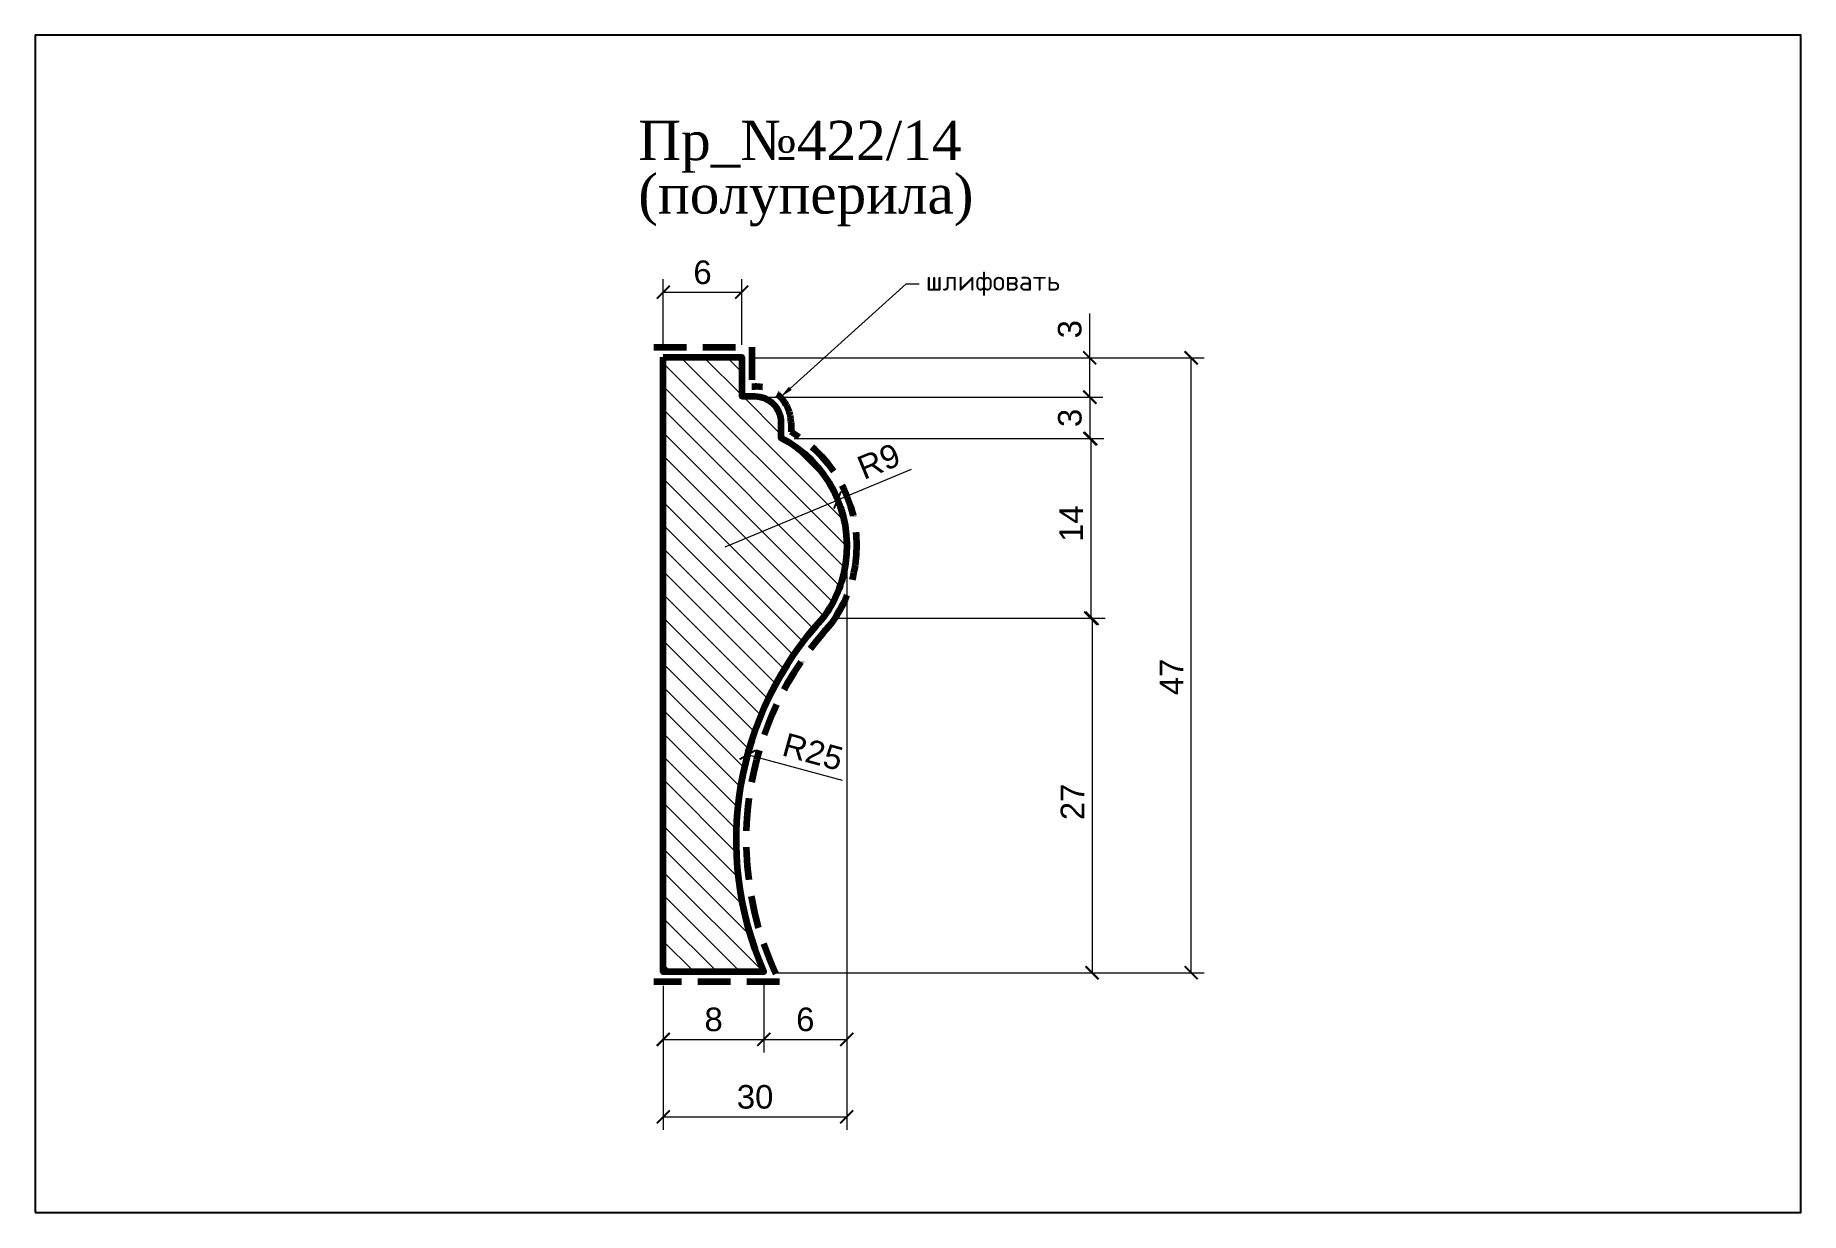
# Model space of a CAD drawing. Header units: inches. Extents: x -337 to -202, y 4027 to 4117.
import ezdxf
from ezdxf import colors
from ezdxf.entities.mleader import LeaderData, LeaderLine
from ezdxf.math import Vec2, Vec3

# ---------------------------------------------------------------- set-up
doc = ezdxf.new("R2010")
doc.units = ezdxf.units.IN
doc.header["$MEASUREMENT"] = 0
doc.linetypes.add('HIDDEN', pattern=[0.375, 0.25, -0.125])
doc.layers.add('Outside panel', color=7, linetype='Continuous', lineweight=18, true_color=0x7f5e57)
doc.layers.add('линия 50', color=1, linetype='Continuous', lineweight=140)
doc.layers.add('служебный слой РАЗМЕРЫ', color=7, linetype='Continuous', lineweight=9)
doc.layers.add('размеры в модели', color=7, linetype='Continuous')
doc.styles.add('ELECT', font='times.ttf')
doc.styles.get("Standard").update_dxf_attribs({"font": 'arial.ttf'})
doc.styles.add('ЕСКД профили текст', font='isocpeur.ttf')
doc.dimstyles.new('M_1', dxfattribs={"dimtxt": 1.8, "dimasz": 1, "dimexe": 1, "dimexo": 1, "dimgap": 0.6, "dimtad": 1, "dimdec": 0, "dimdsep": 46, "dimtxsty": 'Standard', "dimblk": 'ARCHTICK', "dimcen": -5, "dimclrd": 7, "dimclre": 7, "dimclrt": 7, "dimadec": 0, "dimazin": 0, "dimtfac": 1, "dimtdec": 0, "dimtmove": 0, "dimatfit": 3, "dimfxl": 1, "dimtolj": 1, "dimtzin": 0, "dimlwd": 5, "dimlwe": 5, "dimarcsym": 0})

# ---------------------------------------------------------------- blocks, each defined once
blk = doc.blocks.new('_ArchTick')
at = {"color": 0, "linetype": 'ByBlock', "const_width": 0.15}
blk.add_lwpolyline([(-0.5, -0.5), (0.5, 0.5)], dxfattribs=at)
blk = doc.blocks.new('*D12')
at = {"layer": 'Defpoints', "color": 0, "ltscale": 1000, "transparency": 16777216}
for p in [(-274.85, 4078.32), (-288.88, 4045.7), (-274.85, 4034.68)]:
    blk.add_point(p, dxfattribs=at)
at = {"layer": 'размеры в модели', "color": 7, "lineweight": 5, "ltscale": 1000, "transparency": 16777216}
for p, q in [((-274.85, 4077.32), (-274.85, 4033.68)), ((-288.88, 4044.7), (-288.88, 4033.68)), ((-288.88, 4034.68), (-274.85, 4034.68))]:
    blk.add_line(p, q, dxfattribs=at)
at = {"layer": 'размеры в модели', "color": 7, "lineweight": 5, "ltscale": 1000, "transparency": 16777216, "rotation": 180}
blk.add_blockref('_ArchTick', (-288.88, 4034.68), dxfattribs=at)
at = {"layer": 'размеры в модели', "color": 7, "lineweight": 5, "ltscale": 1000, "transparency": 16777216}
blk.add_blockref('_ArchTick', (-274.85, 4034.68), dxfattribs=at)
at = {"layer": 'размеры в модели', "color": 7, "ltscale": 1000, "transparency": 16777216, "insert": (-281.86, 4036.2), "char_height": 1.8, "attachment_point": 5}
blk.add_mtext('\\A1;30', dxfattribs=at)
blk = doc.blocks.new('*D11')
at = {"layer": 'Defpoints', "color": 0, "ltscale": 1000, "transparency": 16777216}
for p in [(-274.85, 4078.32), (-281.19, 4045.76), (-274.85, 4040.6)]:
    blk.add_point(p, dxfattribs=at)
at = {"layer": 'размеры в модели', "color": 7, "lineweight": 5, "ltscale": 1000, "transparency": 16777216}
for p, q in [((-274.85, 4077.32), (-274.85, 4039.6)), ((-281.19, 4044.76), (-281.19, 4039.6)), ((-281.19, 4040.6), (-274.85, 4040.6))]:
    blk.add_line(p, q, dxfattribs=at)
at = {"layer": 'размеры в модели', "color": 7, "lineweight": 5, "ltscale": 1000, "transparency": 16777216, "rotation": 180}
blk.add_blockref('_ArchTick', (-281.19, 4040.6), dxfattribs=at)
at = {"layer": 'размеры в модели', "color": 7, "lineweight": 5, "ltscale": 1000, "transparency": 16777216}
blk.add_blockref('_ArchTick', (-274.85, 4040.6), dxfattribs=at)
at = {"layer": 'размеры в модели', "color": 7, "ltscale": 1000, "transparency": 16777216, "insert": (-278.02, 4042.12), "char_height": 1.8, "attachment_point": 5}
blk.add_mtext('\\A1;6', dxfattribs=at)
blk = doc.blocks.new('*D10')
at = {"layer": 'Defpoints', "color": 0, "ltscale": 1000, "transparency": 16777216}
for p in [(-288.88, 4045.7), (-281.19, 4045.76), (-281.19, 4040.6)]:
    blk.add_point(p, dxfattribs=at)
at = {"layer": 'размеры в модели', "color": 7, "lineweight": 5, "ltscale": 1000, "transparency": 16777216}
for p, q in [((-288.88, 4044.7), (-288.88, 4039.6)), ((-281.19, 4044.76), (-281.19, 4039.6)), ((-288.88, 4040.6), (-281.19, 4040.6))]:
    blk.add_line(p, q, dxfattribs=at)
at = {"layer": 'размеры в модели', "color": 7, "lineweight": 5, "ltscale": 1000, "transparency": 16777216, "rotation": 180}
blk.add_blockref('_ArchTick', (-288.88, 4040.6), dxfattribs=at)
at = {"layer": 'размеры в модели', "color": 7, "lineweight": 5, "ltscale": 1000, "transparency": 16777216}
blk.add_blockref('_ArchTick', (-281.19, 4040.6), dxfattribs=at)
at = {"layer": 'размеры в модели', "color": 7, "ltscale": 1000, "transparency": 16777216, "insert": (-285.03, 4042.12), "char_height": 1.8, "attachment_point": 5}
blk.add_mtext('\\A1;8', dxfattribs=at)
blk = doc.blocks.new('*D9')
at = {"layer": 'Defpoints', "color": 0, "ltscale": 1000, "transparency": 16777216}
for p in [(-282.88, 4097.72), (-288.88, 4092.7), (-282.88, 4092.7)]:
    blk.add_point(p, dxfattribs=at)
at = {"layer": 'размеры в модели', "color": 7, "lineweight": 5, "ltscale": 1000, "transparency": 16777216}
for p, q in [((-288.88, 4093.7), (-288.88, 4098.72)), ((-282.88, 4093.7), (-282.88, 4098.72)), ((-288.88, 4097.72), (-282.88, 4097.72))]:
    blk.add_line(p, q, dxfattribs=at)
at = {"layer": 'размеры в модели', "color": 7, "lineweight": 5, "ltscale": 1000, "transparency": 16777216, "rotation": 180}
blk.add_blockref('_ArchTick', (-288.88, 4097.72), dxfattribs=at)
at = {"layer": 'размеры в модели', "color": 7, "lineweight": 5, "ltscale": 1000, "transparency": 16777216}
blk.add_blockref('_ArchTick', (-282.88, 4097.72), dxfattribs=at)
at = {"layer": 'размеры в модели', "color": 7, "ltscale": 1000, "transparency": 16777216, "insert": (-285.88, 4099.23), "char_height": 1.8, "attachment_point": 5}
blk.add_mtext('\\A1;6', dxfattribs=at)
blk = doc.blocks.new('*D8')
at = {"layer": 'Defpoints', "color": 0, "ltscale": 1000, "transparency": 16777216}
for p in [(-276.63, 4072.79), (-281.19, 4045.7), (-256.09, 4045.7)]:
    blk.add_point(p, dxfattribs=at)
at = {"layer": 'размеры в модели', "color": 7, "lineweight": 5, "ltscale": 1000, "transparency": 16777216}
for p, q in [((-275.63, 4072.79), (-255.09, 4072.79)), ((-256.09, 4072.79), (-256.09, 4045.7)), ((-280.19, 4045.7), (-255.09, 4045.7))]:
    blk.add_line(p, q, dxfattribs=at)
for p, rotation in [((-256.09, 4072.79), 90), ((-256.09, 4045.7), 270)]:
    blk.add_blockref('_ArchTick', p, dxfattribs=dict(at, rotation=rotation))
at = {"layer": 'размеры в модели', "color": 7, "ltscale": 1000, "transparency": 16777216, "insert": (-257.59, 4058.76), "char_height": 1.8, "attachment_point": 5, "rotation": 90}
blk.add_mtext('\\A1;27', dxfattribs=at)
blk = doc.blocks.new('*D7')
at = {"layer": 'Defpoints', "color": 0, "ltscale": 1000, "transparency": 16777216}
for p in [(-279.88, 4086.53), (-276.63, 4072.79), (-256.19, 4072.79)]:
    blk.add_point(p, dxfattribs=at)
at = {"layer": 'размеры в модели', "color": 7, "lineweight": 5, "ltscale": 1000, "transparency": 16777216}
for p, q in [((-278.88, 4086.53), (-255.19, 4086.53)), ((-256.19, 4086.53), (-256.19, 4072.79)), ((-275.63, 4072.79), (-255.19, 4072.79))]:
    blk.add_line(p, q, dxfattribs=at)
for p, rotation in [((-256.19, 4086.53), 90), ((-256.19, 4072.79), 270)]:
    blk.add_blockref('_ArchTick', p, dxfattribs=dict(at, rotation=rotation))
at = {"layer": 'размеры в модели', "color": 7, "ltscale": 1000, "transparency": 16777216, "insert": (-257.69, 4080.03), "char_height": 1.8, "attachment_point": 5, "rotation": 90}
blk.add_mtext('\\A1;14', dxfattribs=at)
blk = doc.blocks.new('*D6')
at = {"layer": 'Defpoints', "color": 0, "ltscale": 1000, "transparency": 16777216}
for p in [(-282.43, 4062.36), (-258.31, 4055.78)]:
    blk.add_point(p, dxfattribs=at)
at = {"layer": 'размеры в модели', "color": 7, "lineweight": 5, "ltscale": 1000, "transparency": 16777216}
blk.add_line((-275.18, 4060.39), (-282.43, 4062.36), dxfattribs=at)
at = {"layer": 'размеры в модели', "color": 7, "lineweight": 5, "ltscale": 1000, "transparency": 16777216, "rotation": 164.7269532609941}
blk.add_blockref('_ArchTick', (-282.43, 4062.36), dxfattribs=at)
at = {"layer": 'размеры в модели', "color": 7, "ltscale": 1000, "transparency": 16777216, "insert": (-277.44, 4062.58), "char_height": 1.8, "attachment_point": 5, "rotation": 344.727}
blk.add_mtext('\\A1;R25', dxfattribs=at)
blk = doc.blocks.new('*D5')
at = {"layer": 'Defpoints', "color": 0, "ltscale": 1000, "transparency": 16777216}
for p in [(-275.56, 4081.83), (-284.15, 4078.26)]:
    blk.add_point(p, dxfattribs=at)
at = {"layer": 'размеры в модели', "color": 7, "lineweight": 5, "ltscale": 1000, "transparency": 16777216}
for p in [(-269.92, 4084.17), (-284.15, 4078.26)]:
    blk.add_line(p, (-275.56, 4081.83), dxfattribs=at)
at = {"layer": 'размеры в модели', "color": 7, "lineweight": 5, "ltscale": 1000, "transparency": 16777216, "rotation": 202.5514345363652}
blk.add_blockref('_ArchTick', (-275.56, 4081.83), dxfattribs=at)
at = {"layer": 'размеры в модели', "color": 7, "ltscale": 1000, "transparency": 16777216, "insert": (-272.4, 4084.79), "char_height": 1.8, "attachment_point": 5, "rotation": 22.5514}
blk.add_mtext('\\A1;R9', dxfattribs=at)
blk = doc.blocks.new('*D4')
at = {"layer": 'Defpoints', "color": 0, "ltscale": 1000, "transparency": 16777216}
for p in [(-282.88, 4089.7), (-279.88, 4086.53), (-256.26, 4086.53)]:
    blk.add_point(p, dxfattribs=at)
at = {"layer": 'размеры в модели', "color": 7, "lineweight": 5, "ltscale": 1000, "transparency": 16777216}
for p, q in [((-281.88, 4089.7), (-255.26, 4089.7)), ((-256.26, 4089.7), (-256.26, 4086.53)), ((-278.88, 4086.53), (-255.26, 4086.53))]:
    blk.add_line(p, q, dxfattribs=at)
for p, rotation in [((-256.26, 4089.7), 90), ((-256.26, 4086.53), 270)]:
    blk.add_blockref('_ArchTick', p, dxfattribs=dict(at, rotation=rotation))
at = {"layer": 'размеры в модели', "color": 7, "ltscale": 1000, "transparency": 16777216, "insert": (-257.78, 4088.11), "char_height": 1.8, "attachment_point": 5, "rotation": 90}
blk.add_mtext('\\A1;3', dxfattribs=at)
blk = doc.blocks.new('*D3')
at = {"layer": 'Defpoints', "color": 0, "ltscale": 1000, "transparency": 16777216}
for p in [(-282.88, 4092.7), (-282.88, 4089.7), (-256.27, 4089.7)]:
    blk.add_point(p, dxfattribs=at)
at = {"layer": 'размеры в модели', "color": 7, "lineweight": 5, "ltscale": 1000, "transparency": 16777216}
for p, q in [((-256.27, 4092.7), (-256.27, 4096.08)), ((-281.88, 4092.7), (-255.27, 4092.7)), ((-256.27, 4089.7), (-256.27, 4092.7)), ((-281.88, 4089.7), (-255.27, 4089.7))]:
    blk.add_line(p, q, dxfattribs=at)
for p, rotation in [((-256.27, 4092.7), 90), ((-256.27, 4089.7), 270)]:
    blk.add_blockref('_ArchTick', p, dxfattribs=dict(at, rotation=rotation))
at = {"layer": 'размеры в модели', "color": 7, "ltscale": 1000, "transparency": 16777216, "insert": (-257.79, 4094.89), "char_height": 1.8, "attachment_point": 5, "rotation": 90}
blk.add_mtext('\\A1;3', dxfattribs=at)
blk = doc.blocks.new('*D2')
at = {"layer": 'Defpoints', "color": 0, "ltscale": 1000, "transparency": 16777216}
for p in [(-282.88, 4092.7), (-248.51, 4092.7), (-281.19, 4045.7)]:
    blk.add_point(p, dxfattribs=at)
at = {"layer": 'размеры в модели', "color": 7, "lineweight": 5, "ltscale": 1000, "transparency": 16777216}
for p, q in [((-281.88, 4092.7), (-247.51, 4092.7)), ((-248.51, 4045.7), (-248.51, 4092.7)), ((-280.19, 4045.7), (-247.51, 4045.7))]:
    blk.add_line(p, q, dxfattribs=at)
for p, rotation in [((-248.51, 4092.7), 90), ((-248.51, 4045.7), 270)]:
    blk.add_blockref('_ArchTick', p, dxfattribs=dict(at, rotation=rotation))
at = {"layer": 'размеры в модели', "color": 7, "ltscale": 1000, "transparency": 16777216, "insert": (-250.01, 4068.31), "char_height": 1.8, "attachment_point": 5, "rotation": 90}
blk.add_mtext('\\A1;47', dxfattribs=at)

msp = doc.modelspace()

# ---------------------------------------------------------------- hatches: boundary and pattern name
at = {"layer": 'Outside panel', "ltscale": 1000}
h = msp.add_hatch(dxfattribs=at)
h.set_pattern_fill('ANSI31', color=256, scale=10, angle=90)
h.set_pattern_definition([(135, (-312305.1242, 95158.8923), (-0.8838834765, -0.8838834765), [])])
h.paths.add_polyline_path([(-288.88, 4092.76), (-282.88, 4092.76), (-282.88, 4089.76), (-281.88, 4089.76, -0.414214), (-279.88, 4087.76), (-279.88, 4086.59, -0.320316), (-274.95, 4076.97, -0.12131), (-276.63, 4072.85, 0.29938), (-281.19, 4045.76), (-288.88, 4045.76)])

# ---------------------------------------------------------------- linework, layer by layer
at = {"color": 6, "ltscale": 1000}
msp.add_lwpolyline([(-336.9, 4027.36), (-201.9, 4027.36), (-201.9, 4117.36), (-336.9, 4117.36)], close=True, dxfattribs=at)
at = {"layer": 'линия 50', "color": 1, "linetype": 'HIDDEN', "ltscale": 10, "true_color": 0xff0909}
msp.add_lwpolyline([(-289.61, 4093.51), (-282.11, 4093.51), (-282.11, 4090.51), (-281.86, 4090.51, -0.414214), (-279.11, 4087.76), (-279.11, 4087.04, -0.307678), (-274.19, 4076.87, -0.122477), (-276.03, 4072.38, 0.312985), (-279.99, 4045.01), (-289.61, 4045.01)], format="xyb", dxfattribs=at)
at = {"layer": 'линия 50', "color": 7}
msp.add_lwpolyline([(-288.88, 4092.76), (-282.88, 4092.76), (-282.88, 4089.76), (-281.88, 4089.76, -0.414214), (-279.88, 4087.76), (-279.88, 4086.59, -0.320316), (-274.95, 4076.97, -0.12131), (-276.63, 4072.85, 0.29938), (-281.19, 4045.76), (-288.88, 4045.76), (-288.88, 4092.76)], format="xyb", close=True, dxfattribs=at)

# ---------------------------------------------------------------- texts
at = {"color": 7, "ltscale": 1000, "style": 'ELECT'}
for s, p in [('Пр_№422/14', (-290.79, 4107.82)), ('(полуперила)', (-290.79, 4103.73))]:
    msp.add_text(s, height=3, dxfattribs=at).set_placement(p)

# ---------------------------------------------------------------- dimensions: what is measured, and where the dimension line sits
at = {"layer": 'размеры в модели', "color": 5, "ltscale": 1000}
for base, p1, p2, picture, middle in [((-282.88, 4097.72), (-288.88, 4092.7), (-282.88, 4092.7), '*D9', (-285.88, 4097.72)), ((-274.85, 4040.6), (-281.19, 4045.76), (-274.85, 4078.32), '*D11', (-278.02, 4040.6))]:
    dim = msp.add_linear_dim(base=base, p1=p1, p2=p2, dimstyle='M_1', dxfattribs=at)
    dim.commit()
    dim.dimension.update_dxf_attribs({"geometry": picture, "text_midpoint": middle, "dimtype": 128})
for base, p1, p2, angle, picture, middle in [((-256.27, 4089.7), (-282.88, 4092.7), (-282.88, 4089.7), 90, '*D3', (-256.27, 4094.89)), ((-248.51, 4092.7), (-281.19, 4045.7), (-282.88, 4092.7), 90, '*D2', (-248.51, 4068.31)), ((-256.26, 4086.53), (-282.88, 4089.7), (-279.88, 4086.53), 90, '*D4', (-256.26, 4088.11)), ((-256.19, 4072.79), (-279.88, 4086.53), (-276.63, 4072.79), 90, '*D7', (-256.19, 4080.03)), ((-256.09, 4045.7), (-276.63, 4072.79), (-281.19, 4045.7), 90, '*D8', (-256.09, 4058.76)), ((-281.19, 4040.6), (-288.88, 4045.7), (-281.19, 4045.76), 180, '*D10', (-285.03, 4040.6))]:
    dim = msp.add_linear_dim(base=base, p1=p1, p2=p2, angle=angle, dimstyle='M_1', dxfattribs=at)
    dim.commit()
    dim.dimension.update_dxf_attribs({"geometry": picture, "text_midpoint": middle, "dimtype": 128})
dim = msp.add_radius_dim(center=(-284.15, 4078.26), mpoint=(-275.56, 4081.83), dimstyle='M_1', dxfattribs=at)
dim.commit()
dim.dimension.update_dxf_attribs({"geometry": '*D5', "text_midpoint": (-272.4, 4084.79)})
dim = msp.add_linear_dim(base=(-274.85, 4034.68), p1=(-288.88, 4045.7), p2=(-274.85, 4078.32), text='30', dimstyle='M_1', dxfattribs=at)
dim.commit()
dim.dimension.update_dxf_attribs({"geometry": '*D12', "text_midpoint": (-281.86, 4034.68), "dimtype": 128})
dim = msp.add_radius_dim(center=(-258.31, 4055.78), mpoint=(-282.43, 4062.36), dimstyle='M_1', dxfattribs=at)
dim.commit()
dim.dimension.update_dxf_attribs({"geometry": '*D6', "text_midpoint": (-277.84, 4061.11), "dimtype": 132})

# ---------------------------------------------------------------- leaders
at = {"layer": 'служебный слой РАЗМЕРЫ'}
ml = msp.add_multileader_mtext('Standard', dxfattribs=at)
ml.set_content('\\A1;шлифовать', color=256, style='ЕСКД профили текст')
ml.set_leader_properties(color=256, linetype='ByLayer', lineweight=-1)
ml.build(insert=Vec2(0, 0))
ml.multileader.update_dxf_attribs({"dogleg_length": 1, "arrow_head_size": 1})
ctx = ml.context
ctx.base_point, ctx.char_height, ctx.arrow_head_size, ctx.landing_gap_size, ctx.plane_origin = Vec3(-269.31, 4098.36), 1.5, 1, 0.5, Vec3(-255.83, 4124.53)
notes = []
notes.append((ctx, [(1, (1, 1, 0), (-270.31, 4098.36), (1, 0), 1, [(0, [(-279.91, 4089.7)], 0, [])])]))
ctx.mtext.insert, ctx.mtext.flow_direction = Vec3(-268.81, 4099.34), 5
for ctx, leaders in notes:
    for number, flags, end, landing, length, lines in leaders:
        leader = LeaderData()
        leader.index, (leader.has_last_leader_line, leader.has_dogleg_vector, leader.attachment_direction) = number, flags
        leader.last_leader_point, leader.dogleg_vector, leader.dogleg_length = Vec3(end), Vec3(landing), length
        for number, points, colour, breaks in lines:
            line = LeaderLine()
            line.index, line.vertices, line.color, line.breaks = number, Vec3.list(points), colors.encode_raw_color(colour), breaks
            leader.lines.append(line)
        ctx.leaders.append(leader)

doc.saveas('drawing.dxf')
